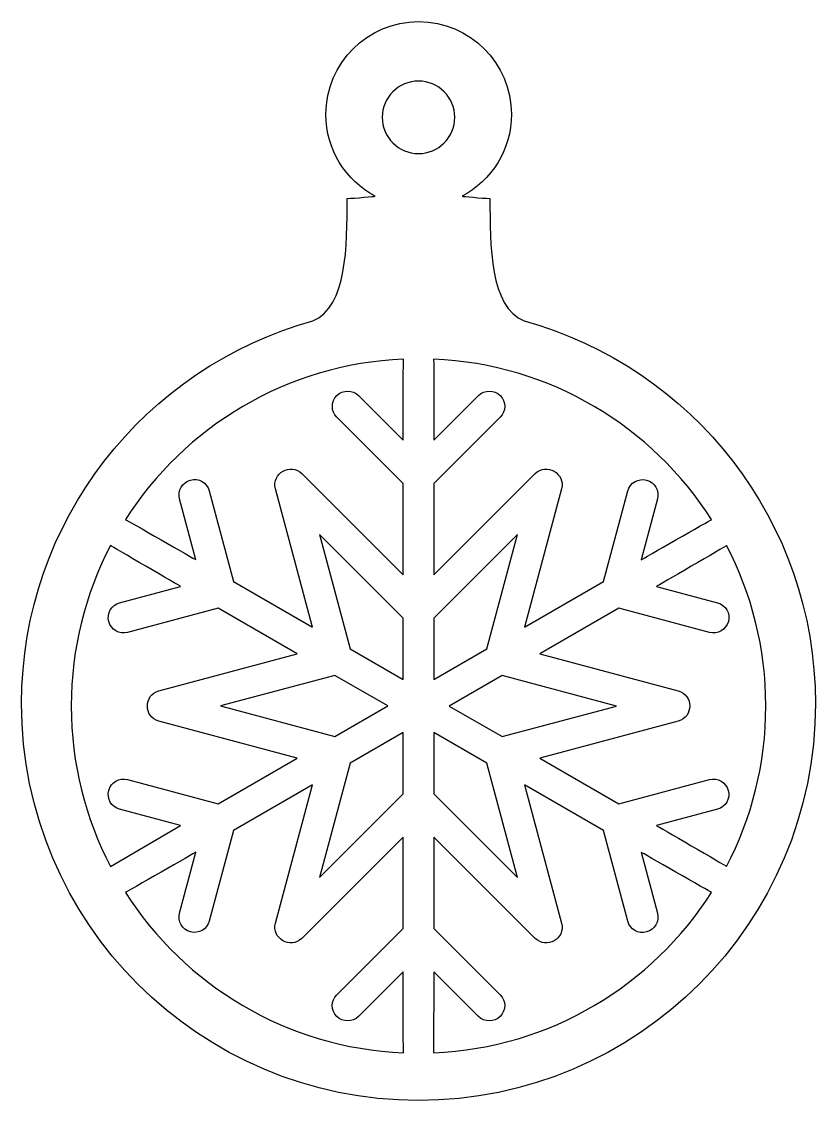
# Model space of a CAD drawing. Header units: centimetres. Extents: x -1 to 124, y -94 to 8.
# Drawn here: x 51.4 to 58.74, y -63.39 to -53.42 of the extents above; entities that cross this region are included whole.
import ezdxf

# ---------------------------------------------------------------- set-up
doc = ezdxf.new("R2010")
doc.units = ezdxf.units.CM
doc.header["$MEASUREMENT"] = 0
doc.layers.add('layer 1', color=7, linetype='Continuous')

msp = doc.modelspace()

# ---------------------------------------------------------------- linework, layer by layer
at = {"layer": 'layer 1', "color": 250}
for points, knots in [([(51.40006, -59.72502), (51.40006, -61.75114), (53.04248, -63.39368), (55.06812, -63.39368), (55.06812, -63.39368), (57.09393, -63.39368), (58.73579, -61.75114), (58.73579, -59.72502), (58.73579, -59.72502), (58.73579, -58.03671), (57.59614, -56.61588), (56.04399, -56.18837), (56.04399, -56.18837), (55.72708, -56.05759), (55.72836, -55.4932), (55.72836, -55.05505), (55.72836, -55.05505), (55.65586, -55.05505), (55.47073, -55.03547), (55.47073, -55.03547), (55.47073, -55.03547), (55.74218, -54.89152), (55.92677, -54.6064), (55.92677, -54.27797), (55.92677, -54.27797), (55.92677, -53.80446), (55.54327, -53.42058), (55.06919, -53.42058), (55.06919, -53.42058), (54.59587, -53.42058), (54.21235, -53.80446), (54.21235, -54.27797), (54.21235, -54.27797), (54.21235, -54.6064), (54.39706, -54.89152), (54.6682, -55.03547), (54.6682, -55.03547), (54.6682, -55.03547), (54.47453, -55.05505), (54.40822, -55.05505), (54.40822, -55.05505), (54.40822, -55.4932), (54.40933, -56.0516), (54.09243, -56.18837), (54.09243, -56.18837), (52.54034, -56.6159), (51.40006, -58.03674), (51.40006, -59.72502)], [0, 0, 0, 0, 0.0769231, 0.0769231, 0.0769231, 0.0769231, 0.1538462, 0.1538462, 0.1538462, 0.1538462, 0.2307692, 0.2307692, 0.2307692, 0.2307692, 0.3076923, 0.3076923, 0.3076923, 0.3076923, 0.3846154, 0.3846154, 0.3846154, 0.3846154, 0.4615385, 0.4615385, 0.4615385, 0.4615385, 0.5384615, 0.5384615, 0.5384615, 0.5384615, 0.6153846, 0.6153846, 0.6153846, 0.6153846, 0.6923077, 0.6923077, 0.6923077, 0.6923077, 0.7692308, 0.7692308, 0.7692308, 0.7692308, 0.8461538, 0.8461538, 0.8461538, 0.8461538, 1, 1, 1, 1]), ([(55.40285, -54.30551), (55.40285, -54.49044), (55.25293, -54.64045), (55.06789, -54.64045), (55.06789, -54.64045), (54.88284, -54.64045), (54.73299, -54.49044), (54.73299, -54.30551), (54.73299, -54.30551), (54.73299, -54.12051), (54.88284, -53.9705), (55.06789, -53.9705), (55.06789, -53.9705), (55.25293, -53.9705), (55.40285, -54.12049), (55.40285, -54.30551)], [0, 0, 0, 0, 0.2, 0.2, 0.2, 0.2, 0.4, 0.4, 0.4, 0.4, 0.6, 0.6, 0.6, 0.6, 1, 1, 1, 1]), ([(54.92635, -58.53418), (54.92635, -58.53418), (53.99047, -57.59799), (53.99047, -57.59799), (53.99047, -57.59799), (53.88757, -57.49673), (53.709, -57.597), (53.74623, -57.73867), (53.74623, -57.73867), (53.74623, -57.73867), (54.08899, -59.0177), (54.08899, -59.0177), (54.08899, -59.0177), (54.08899, -59.0177), (53.35927, -58.59637), (53.35927, -58.59637), (53.35927, -58.59637), (53.35927, -58.59637), (53.13451, -57.7587), (53.13451, -57.7587), (53.13451, -57.7587), (53.11453, -57.68213), (53.03639, -57.63854), (52.96098, -57.65843), (52.96098, -57.65843), (52.88481, -57.679), (52.84054, -57.75604), (52.86071, -57.83226), (52.86071, -57.83226), (52.86071, -57.83226), (53.0116, -58.39559), (53.0116, -58.39559), (53.0116, -58.39559), (53.0116, -58.39559), (52.36933, -58.02671), (52.36068, -58.02366), (52.36068, -58.02366), (52.90721, -57.16698), (53.8487, -56.58722), (54.92858, -56.54113), (54.92858, -56.54113), (54.9274, -56.5499), (54.92638, -57.29007), (54.92638, -57.29007), (54.92638, -57.29007), (54.92638, -57.29007), (54.51406, -56.87785), (54.51406, -56.87785), (54.51406, -56.87785), (54.45863, -56.82296), (54.36871, -56.82232), (54.31345, -56.87785), (54.31345, -56.87785), (54.25811, -56.93318), (54.25811, -57.02324), (54.31347, -57.07851), (54.31347, -57.07851), (54.31347, -57.07851), (54.92635, -57.69158), (54.92635, -57.69158), (54.92635, -57.69158), (54.92635, -57.69158), (54.92635, -58.53418), (54.92635, -58.53418)], [0, 0, 0, 0, 0.0588235, 0.0588235, 0.0588235, 0.0588235, 0.1176471, 0.1176471, 0.1176471, 0.1176471, 0.1764706, 0.1764706, 0.1764706, 0.1764706, 0.2352941, 0.2352941, 0.2352941, 0.2352941, 0.2941176, 0.2941176, 0.2941176, 0.2941176, 0.3529412, 0.3529412, 0.3529412, 0.3529412, 0.4117647, 0.4117647, 0.4117647, 0.4117647, 0.4705882, 0.4705882, 0.4705882, 0.4705882, 0.5294118, 0.5294118, 0.5294118, 0.5294118, 0.5882353, 0.5882353, 0.5882353, 0.5882353, 0.6470588, 0.6470588, 0.6470588, 0.6470588, 0.7058824, 0.7058824, 0.7058824, 0.7058824, 0.7647059, 0.7647059, 0.7647059, 0.7647059, 0.8235294, 0.8235294, 0.8235294, 0.8235294, 0.8823529, 0.8823529, 0.8823529, 0.8823529, 1, 1, 1, 1]), ([(55.2106, -57.29047), (55.2106, -57.29047), (55.20892, -56.54987), (55.20769, -56.54113), (55.20769, -56.54113), (56.28799, -56.58722), (57.22935, -57.16695), (57.77585, -58.0237), (57.77585, -58.0237), (57.76718, -58.02676), (57.12543, -58.39597), (57.12543, -58.39597), (57.12543, -58.39597), (57.12543, -58.39597), (57.27627, -57.83285), (57.27627, -57.83285), (57.27627, -57.83285), (57.29647, -57.75725), (57.25177, -57.67924), (57.17622, -57.65911), (57.17622, -57.65911), (57.10102, -57.63902), (57.02267, -57.68343), (57.00203, -57.75927), (57.00203, -57.75927), (57.00203, -57.75927), (56.77793, -58.59654), (56.77793, -58.59654), (56.77793, -58.59654), (56.77793, -58.59654), (56.04783, -59.01798), (56.04783, -59.01798), (56.04783, -59.01798), (56.04783, -59.01798), (56.39049, -57.73924), (56.39049, -57.73924), (56.39049, -57.73924), (56.42829, -57.59906), (56.24872, -57.49571), (56.14731, -57.59807), (56.14731, -57.59807), (56.14731, -57.59807), (55.21063, -58.53459), (55.21063, -58.53459), (55.21063, -58.53459), (55.21063, -58.53459), (55.21063, -57.6917), (55.21063, -57.6917), (55.21063, -57.6917), (55.21063, -57.6917), (55.82365, -57.07848), (55.82365, -57.07848), (55.82365, -57.07848), (55.87904, -57.02364), (55.87911, -56.93264), (55.82365, -56.8778), (55.82365, -56.8778), (55.76881, -56.82277), (55.67809, -56.82234), (55.62337, -56.8778), (55.62337, -56.8778), (55.62337, -56.8778), (55.2106, -57.29047), (55.2106, -57.29047)], [0, 0, 0, 0, 0.0588235, 0.0588235, 0.0588235, 0.0588235, 0.1176471, 0.1176471, 0.1176471, 0.1176471, 0.1764706, 0.1764706, 0.1764706, 0.1764706, 0.2352941, 0.2352941, 0.2352941, 0.2352941, 0.2941176, 0.2941176, 0.2941176, 0.2941176, 0.3529412, 0.3529412, 0.3529412, 0.3529412, 0.4117647, 0.4117647, 0.4117647, 0.4117647, 0.4705882, 0.4705882, 0.4705882, 0.4705882, 0.5294118, 0.5294118, 0.5294118, 0.5294118, 0.5882353, 0.5882353, 0.5882353, 0.5882353, 0.6470588, 0.6470588, 0.6470588, 0.6470588, 0.7058824, 0.7058824, 0.7058824, 0.7058824, 0.7647059, 0.7647059, 0.7647059, 0.7647059, 0.8235294, 0.8235294, 0.8235294, 0.8235294, 0.8823529, 0.8823529, 0.8823529, 0.8823529, 1, 1, 1, 1]), ([(54.92635, -59.50121), (54.92635, -59.50121), (54.43652, -59.21847), (54.43652, -59.21847), (54.43652, -59.21847), (54.43652, -59.21847), (54.15393, -58.16305), (54.15393, -58.16305), (54.15393, -58.16305), (54.15393, -58.16305), (54.92635, -58.93546), (54.92635, -58.93546), (54.92635, -58.93546), (54.92635, -58.93546), (54.92635, -59.50121), (54.92635, -59.50121)], [0, 0, 0, 0, 0.2, 0.2, 0.2, 0.2, 0.4, 0.4, 0.4, 0.4, 0.6, 0.6, 0.6, 0.6, 1, 1, 1, 1]), ([(55.70023, -59.21852), (55.70023, -59.21852), (55.2106, -59.50144), (55.2106, -59.50144), (55.2106, -59.50144), (55.2106, -59.50144), (55.2106, -58.93598), (55.2106, -58.93598), (55.2106, -58.93598), (55.2106, -58.93598), (55.9831, -58.16334), (55.9831, -58.16334), (55.9831, -58.16334), (55.9831, -58.16334), (55.70023, -59.21852), (55.70023, -59.21852)], [0, 0, 0, 0, 0.2, 0.2, 0.2, 0.2, 0.4, 0.4, 0.4, 0.4, 0.6, 0.6, 0.6, 0.6, 1, 1, 1, 1]), ([(52.86938, -60.85273), (52.86938, -60.85273), (52.22119, -61.23028), (52.22119, -61.23028), (52.22119, -61.23028), (51.98957, -60.78679), (51.85861, -60.28238), (51.85861, -59.74747), (51.85861, -59.74747), (51.85861, -59.21248), (51.98955, -58.70825), (52.22119, -58.26461), (52.22119, -58.26461), (52.22853, -58.27058), (52.86938, -58.6418), (52.86938, -58.6418), (52.86938, -58.6418), (52.86938, -58.6418), (52.306, -58.7926), (52.306, -58.7926), (52.306, -58.7926), (52.23066, -58.81284), (52.18545, -58.89081), (52.20604, -58.96641), (52.20604, -58.96641), (52.22616, -59.04327), (52.30382, -59.08611), (52.37947, -59.06668), (52.37947, -59.06668), (52.37947, -59.06668), (53.21681, -58.84258), (53.21681, -58.84258), (53.21681, -58.84258), (53.21681, -58.84258), (53.9467, -59.26395), (53.9467, -59.26395), (53.9467, -59.26395), (53.9467, -59.26395), (52.66808, -59.60655), (52.66808, -59.60655), (52.66808, -59.60655), (52.52828, -59.64404), (52.52622, -59.85022), (52.66763, -59.88784), (52.66763, -59.88784), (52.66763, -59.88784), (53.94699, -60.23081), (53.94699, -60.23081), (53.94699, -60.23081), (53.94699, -60.23081), (53.21681, -60.65211), (53.21681, -60.65211), (53.21681, -60.65211), (53.21681, -60.65211), (52.37914, -60.42761), (52.37914, -60.42761), (52.37914, -60.42761), (52.30368, -60.40799), (52.22597, -60.45188), (52.20521, -60.52795), (52.20521, -60.52795), (52.18512, -60.60348), (52.22995, -60.68157), (52.3056, -60.70169), (52.3056, -60.70169), (52.3056, -60.70169), (52.86938, -60.85273), (52.86938, -60.85273)], [0, 0, 0, 0, 0.0555556, 0.0555556, 0.0555556, 0.0555556, 0.1111111, 0.1111111, 0.1111111, 0.1111111, 0.1666667, 0.1666667, 0.1666667, 0.1666667, 0.2222222, 0.2222222, 0.2222222, 0.2222222, 0.2777778, 0.2777778, 0.2777778, 0.2777778, 0.3333333, 0.3333333, 0.3333333, 0.3333333, 0.3888889, 0.3888889, 0.3888889, 0.3888889, 0.4444444, 0.4444444, 0.4444444, 0.4444444, 0.5, 0.5, 0.5, 0.5, 0.5555556, 0.5555556, 0.5555556, 0.5555556, 0.6111111, 0.6111111, 0.6111111, 0.6111111, 0.6666667, 0.6666667, 0.6666667, 0.6666667, 0.7222222, 0.7222222, 0.7222222, 0.7222222, 0.7777778, 0.7777778, 0.7777778, 0.7777778, 0.8333333, 0.8333333, 0.8333333, 0.8333333, 0.8888889, 0.8888889, 0.8888889, 0.8888889, 1, 1, 1, 1]), ([(56.91974, -60.65256), (56.91974, -60.65256), (56.18978, -60.23121), (56.18978, -60.23121), (56.18978, -60.23121), (56.18978, -60.23121), (57.4684, -59.8885), (57.4684, -59.8885), (57.4684, -59.8885), (57.60818, -59.85129), (57.61027, -59.64466), (57.46878, -59.60693), (57.46878, -59.60693), (57.46878, -59.60693), (56.18962, -59.26421), (56.18962, -59.26421), (56.18962, -59.26421), (56.18962, -59.26421), (56.91972, -58.84277), (56.91972, -58.84277), (56.91972, -58.84277), (56.91972, -58.84277), (57.75741, -59.06725), (57.75741, -59.06725), (57.75741, -59.06725), (57.83259, -59.0877), (57.91065, -59.04237), (57.93118, -58.96679), (57.93118, -58.96679), (57.95151, -58.89143), (57.90658, -58.81324), (57.83102, -58.79322), (57.83102, -58.79322), (57.83102, -58.79322), (57.2671, -58.64225), (57.2671, -58.64225), (57.2671, -58.64225), (57.2671, -58.64225), (57.90809, -58.27051), (57.91544, -58.26453), (57.91544, -58.26453), (58.14672, -58.70823), (58.27752, -59.21253), (58.27752, -59.74747), (58.27752, -59.74747), (58.27752, -60.28243), (58.1467, -60.78682), (57.91542, -61.2303), (57.91542, -61.2303), (57.90807, -61.22421), (57.26713, -60.85301), (57.26713, -60.85301), (57.26713, -60.85301), (57.26713, -60.85301), (57.83041, -60.70228), (57.83041, -60.70228), (57.83041, -60.70228), (57.90591, -60.68209), (57.95111, -60.60417), (57.93063, -60.52843), (57.93063, -60.52843), (57.91054, -60.45266), (57.83214, -60.40799), (57.7572, -60.42827), (57.7572, -60.42827), (57.7572, -60.42827), (56.91974, -60.65256), (56.91974, -60.65256)], [0, 0, 0, 0, 0.0555556, 0.0555556, 0.0555556, 0.0555556, 0.1111111, 0.1111111, 0.1111111, 0.1111111, 0.1666667, 0.1666667, 0.1666667, 0.1666667, 0.2222222, 0.2222222, 0.2222222, 0.2222222, 0.2777778, 0.2777778, 0.2777778, 0.2777778, 0.3333333, 0.3333333, 0.3333333, 0.3333333, 0.3888889, 0.3888889, 0.3888889, 0.3888889, 0.4444444, 0.4444444, 0.4444444, 0.4444444, 0.5, 0.5, 0.5, 0.5, 0.5555556, 0.5555556, 0.5555556, 0.5555556, 0.6111111, 0.6111111, 0.6111111, 0.6111111, 0.6666667, 0.6666667, 0.6666667, 0.6666667, 0.7222222, 0.7222222, 0.7222222, 0.7222222, 0.7777778, 0.7777778, 0.7777778, 0.7777778, 0.8333333, 0.8333333, 0.8333333, 0.8333333, 0.8888889, 0.8888889, 0.8888889, 0.8888889, 1, 1, 1, 1]), ([(54.78399, -59.74716), (54.78399, -59.74716), (54.29461, -60.03003), (54.29461, -60.03003), (54.29461, -60.03003), (54.29461, -60.03003), (53.23895, -59.74716), (53.23895, -59.74716), (53.23895, -59.74716), (53.23895, -59.74716), (54.29453, -59.46435), (54.29453, -59.46435), (54.29453, -59.46435), (54.29453, -59.46435), (54.78399, -59.74716), (54.78399, -59.74716)], [0, 0, 0, 0, 0.2, 0.2, 0.2, 0.2, 0.4, 0.4, 0.4, 0.4, 0.6, 0.6, 0.6, 0.6, 1, 1, 1, 1]), ([(56.89761, -59.74773), (56.89761, -59.74773), (55.84212, -60.03062), (55.84212, -60.03062), (55.84212, -60.03062), (55.84212, -60.03062), (55.35251, -59.74773), (55.35251, -59.74773), (55.35251, -59.74773), (55.35251, -59.74773), (55.84204, -59.46492), (55.84204, -59.46492), (55.84204, -59.46492), (55.84204, -59.46492), (56.89761, -59.74773), (56.89761, -59.74773)], [0, 0, 0, 0, 0.2, 0.2, 0.2, 0.2, 0.4, 0.4, 0.4, 0.4, 0.6, 0.6, 0.6, 0.6, 1, 1, 1, 1]), ([(54.92602, -60.55888), (54.92602, -60.55888), (54.15331, -61.33147), (54.15331, -61.33147), (54.15331, -61.33147), (54.15331, -61.33147), (54.43633, -60.27629), (54.43633, -60.27629), (54.43633, -60.27629), (54.43633, -60.27629), (54.92602, -59.99327), (54.92602, -59.99327), (54.92602, -59.99327), (54.92602, -59.99327), (54.92602, -60.55888), (54.92602, -60.55888)], [0, 0, 0, 0, 0.2, 0.2, 0.2, 0.2, 0.4, 0.4, 0.4, 0.4, 0.6, 0.6, 0.6, 0.6, 1, 1, 1, 1]), ([(55.20992, -60.55931), (55.20992, -60.55931), (55.20992, -59.99377), (55.20992, -59.99377), (55.20992, -59.99377), (55.20992, -59.99377), (55.70006, -60.27629), (55.70006, -60.27629), (55.70006, -60.27629), (55.70006, -60.27629), (55.98275, -61.33195), (55.98275, -61.33195), (55.98275, -61.33195), (55.98275, -61.33195), (55.20992, -60.55931), (55.20992, -60.55931)], [0, 0, 0, 0, 0.2, 0.2, 0.2, 0.2, 0.4, 0.4, 0.4, 0.4, 0.6, 0.6, 0.6, 0.6, 1, 1, 1, 1]), ([(54.92858, -62.9539), (53.8487, -62.90754), (52.90721, -62.32807), (52.36061, -61.47113), (52.36061, -61.47113), (52.36928, -61.46822), (53.01106, -61.09901), (53.01106, -61.09901), (53.01106, -61.09901), (53.01106, -61.09901), (52.86012, -61.66205), (52.86012, -61.66205), (52.86012, -61.66205), (52.84007, -61.73768), (52.88498, -61.81558), (52.96029, -61.83586), (52.96029, -61.83586), (53.03551, -61.85613), (53.11398, -61.81141), (53.13448, -61.73552), (53.13448, -61.73552), (53.13448, -61.73552), (53.35837, -60.89839), (53.35837, -60.89839), (53.35837, -60.89839), (53.35837, -60.89839), (54.08875, -60.47707), (54.08875, -60.47707), (54.08875, -60.47707), (54.08875, -60.47707), (53.74587, -61.75557), (53.74587, -61.75557), (53.74587, -61.75557), (53.70845, -61.89492), (53.88658, -61.99946), (53.98936, -61.89682), (53.98936, -61.89682), (53.98936, -61.89682), (54.92598, -60.9602), (54.92598, -60.9602), (54.92598, -60.9602), (54.92598, -60.9602), (54.92598, -61.80316), (54.92598, -61.80316), (54.92598, -61.80316), (54.92598, -61.80316), (54.313, -62.41635), (54.313, -62.41635), (54.313, -62.41635), (54.25756, -62.47155), (54.25709, -62.56186), (54.313, -62.61694), (54.313, -62.61694), (54.36753, -62.67249), (54.45858, -62.67204), (54.51323, -62.61694), (54.51323, -62.61694), (54.51323, -62.61694), (54.92602, -62.20458), (54.92602, -62.20458), (54.92602, -62.20458), (54.92602, -62.20458), (54.92735, -62.94489), (54.92858, -62.9539)], [0, 0, 0, 0, 0.0588235, 0.0588235, 0.0588235, 0.0588235, 0.1176471, 0.1176471, 0.1176471, 0.1176471, 0.1764706, 0.1764706, 0.1764706, 0.1764706, 0.2352941, 0.2352941, 0.2352941, 0.2352941, 0.2941176, 0.2941176, 0.2941176, 0.2941176, 0.3529412, 0.3529412, 0.3529412, 0.3529412, 0.4117647, 0.4117647, 0.4117647, 0.4117647, 0.4705882, 0.4705882, 0.4705882, 0.4705882, 0.5294118, 0.5294118, 0.5294118, 0.5294118, 0.5882353, 0.5882353, 0.5882353, 0.5882353, 0.6470588, 0.6470588, 0.6470588, 0.6470588, 0.7058824, 0.7058824, 0.7058824, 0.7058824, 0.7647059, 0.7647059, 0.7647059, 0.7647059, 0.8235294, 0.8235294, 0.8235294, 0.8235294, 0.8823529, 0.8823529, 0.8823529, 0.8823529, 1, 1, 1, 1]), ([(55.20992, -61.80351), (55.20992, -61.80351), (55.20992, -60.9607), (55.20992, -60.9607), (55.20992, -60.9607), (55.20992, -60.9607), (56.14615, -61.89679), (56.14615, -61.89679), (56.14615, -61.89679), (56.24929, -61.99804), (56.42737, -61.89774), (56.39023, -61.75638), (56.39023, -61.75638), (56.39023, -61.75638), (56.04771, -60.47707), (56.04771, -60.47707), (56.04771, -60.47707), (56.04771, -60.47707), (56.77741, -60.89849), (56.77741, -60.89849), (56.77741, -60.89849), (56.77741, -60.89849), (57.00203, -61.73611), (57.00203, -61.73611), (57.00203, -61.73611), (57.02193, -61.81266), (57.10005, -61.85651), (57.17543, -61.83667), (57.17543, -61.83667), (57.25134, -61.81641), (57.29623, -61.73874), (57.2758, -61.66286), (57.2758, -61.66286), (57.2758, -61.66286), (57.12505, -61.09929), (57.12505, -61.09929), (57.12505, -61.09929), (57.12505, -61.09929), (57.76713, -61.46831), (57.77583, -61.4712), (57.77583, -61.4712), (57.22935, -62.32807), (56.28799, -62.90761), (55.20769, -62.95387), (55.20769, -62.95387), (55.20769, -62.95387), (55.20992, -62.20479), (55.20992, -62.20479), (55.20992, -62.20479), (55.20992, -62.20479), (55.62226, -62.61694), (55.62226, -62.61694), (55.62226, -62.61694), (55.67729, -62.67178), (55.76817, -62.67278), (55.82294, -62.61694), (55.82294, -62.61694), (55.87852, -62.56153), (55.87804, -62.47193), (55.82294, -62.41638), (55.82294, -62.41638), (55.82294, -62.41638), (55.20992, -61.80351), (55.20992, -61.80351)], [0, 0, 0, 0, 0.0588235, 0.0588235, 0.0588235, 0.0588235, 0.1176471, 0.1176471, 0.1176471, 0.1176471, 0.1764706, 0.1764706, 0.1764706, 0.1764706, 0.2352941, 0.2352941, 0.2352941, 0.2352941, 0.2941176, 0.2941176, 0.2941176, 0.2941176, 0.3529412, 0.3529412, 0.3529412, 0.3529412, 0.4117647, 0.4117647, 0.4117647, 0.4117647, 0.4705882, 0.4705882, 0.4705882, 0.4705882, 0.5294118, 0.5294118, 0.5294118, 0.5294118, 0.5882353, 0.5882353, 0.5882353, 0.5882353, 0.6470588, 0.6470588, 0.6470588, 0.6470588, 0.7058824, 0.7058824, 0.7058824, 0.7058824, 0.7647059, 0.7647059, 0.7647059, 0.7647059, 0.8235294, 0.8235294, 0.8235294, 0.8235294, 0.8823529, 0.8823529, 0.8823529, 0.8823529, 1, 1, 1, 1])]:
    msp.add_open_spline(points, degree=3, knots=knots, dxfattribs=at)

doc.saveas('drawing.dxf')
